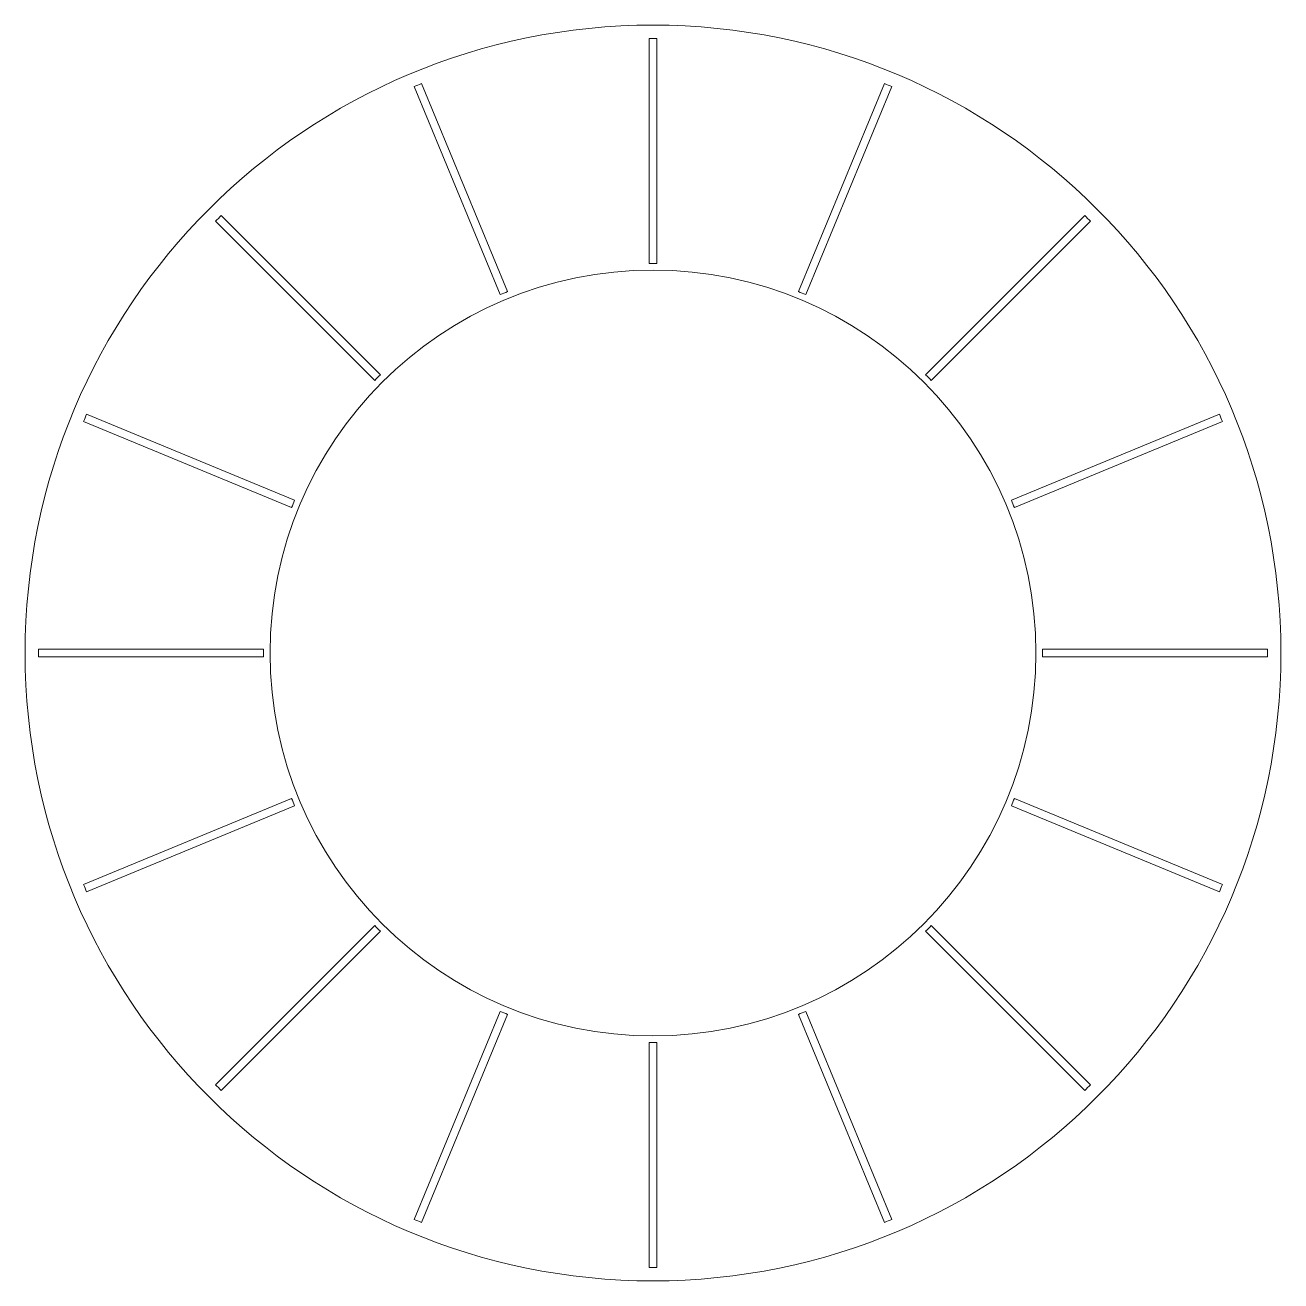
# Model space of a CAD drawing. Header units: millimetres. Extents: x -47.5 to 47.5, y -47.5 to 47.5.
import ezdxf

# ---------------------------------------------------------------- set-up
doc = ezdxf.new("R2010")
doc.units = ezdxf.units.MM

msp = doc.modelspace()

# ---------------------------------------------------------------- linework, layer by layer
at = {"color": 7, "linetype": 'Continuous', "lineweight": 15}
for p, q in [((-0.3, 46.46), (-0.3, 29.443)), ((0.3, 29.443), (0.3, 46.46)), ((-18.057, 42.809), (-11.545, 27.087)), ((-10.99, 27.317), (-17.502, 43.038)), ((17.502, 43.038), (10.99, 27.317)), ((11.545, 27.087), (18.057, 42.809)), ((-33.064, 32.64), (-21.032, 20.607)), ((-20.607, 21.032), (-32.64, 33.064)), ((32.64, 33.064), (20.607, 21.032)), ((21.032, 20.607), (33.064, 32.64)), ((-27.087, 11.545), (-42.809, 18.057)), ((42.809, 18.057), (27.087, 11.545)), ((-43.038, 17.502), (-27.317, 10.99)), ((27.317, 10.99), (43.038, 17.502)), ((-29.443, 0.3), (-46.46, 0.3)), ((46.46, 0.3), (29.443, 0.3)), ((-46.46, -0.3), (-29.443, -0.3)), ((29.443, -0.3), (46.46, -0.3)), ((-27.317, -10.99), (-43.038, -17.502)), ((43.038, -17.502), (27.317, -10.99)), ((-42.809, -18.057), (-27.087, -11.545)), ((27.087, -11.545), (42.809, -18.057)), ((-21.032, -20.607), (-33.064, -32.64)), ((33.064, -32.64), (21.032, -20.607)), ((-32.64, -33.064), (-20.607, -21.032)), ((20.607, -21.032), (32.64, -33.064)), ((-11.545, -27.087), (-18.057, -42.809)), ((-17.502, -43.038), (-10.99, -27.317)), ((10.99, -27.317), (17.502, -43.038)), ((18.057, -42.809), (11.545, -27.087)), ((-0.3, -29.443), (-0.3, -46.46)), ((0.3, -46.46), (0.3, -29.443))]:
    msp.add_line(p, q, dxfattribs=at)
for radius in [47.461, 28.945]:
    msp.add_circle((0, 0), radius, dxfattribs=at)
for radius, start, end in [(46.461, 89.63004, 90.36996), (46.461, 112.13004, 112.86996), (46.461, 67.13004, 67.86996), (46.461, 134.63004, 135.36996), (46.461, 44.63004, 45.36996), (29.445, 89.41623, 90.58377), (29.445, 111.91623, 113.08377), (29.445, 66.91623, 68.08377), (29.445, 134.41623, 135.58377), (29.445, 44.41623, 45.58377), (46.461, 157.13004, 157.86996), (46.461, 22.13004, 22.86996), (29.445, 156.91623, 158.08377), (29.445, 21.91623, 23.08377), (46.461, 179.63004, 180.36996), (29.445, 179.41623, 180.58377), (29.445, 359.41623, 0.58377), (46.461, 359.63004, 0.36996), (29.445, 201.91623, 203.08377), (29.445, 336.91623, 338.08377), (46.461, 202.13004, 202.86996), (46.461, 337.13004, 337.86996), (29.445, 224.41623, 225.58377), (29.445, 314.41623, 315.58377), (29.445, 246.91623, 248.08377), (29.445, 291.91623, 293.08377), (29.445, 269.41623, 270.58377), (46.461, 224.63004, 225.36996), (46.461, 314.63004, 315.36996), (46.461, 247.13004, 247.86996), (46.461, 292.13004, 292.86996), (46.461, 269.63004, 270.36996)]:
    msp.add_arc((0, 0), radius, start, end, dxfattribs=at)

doc.saveas('drawing.dxf')
